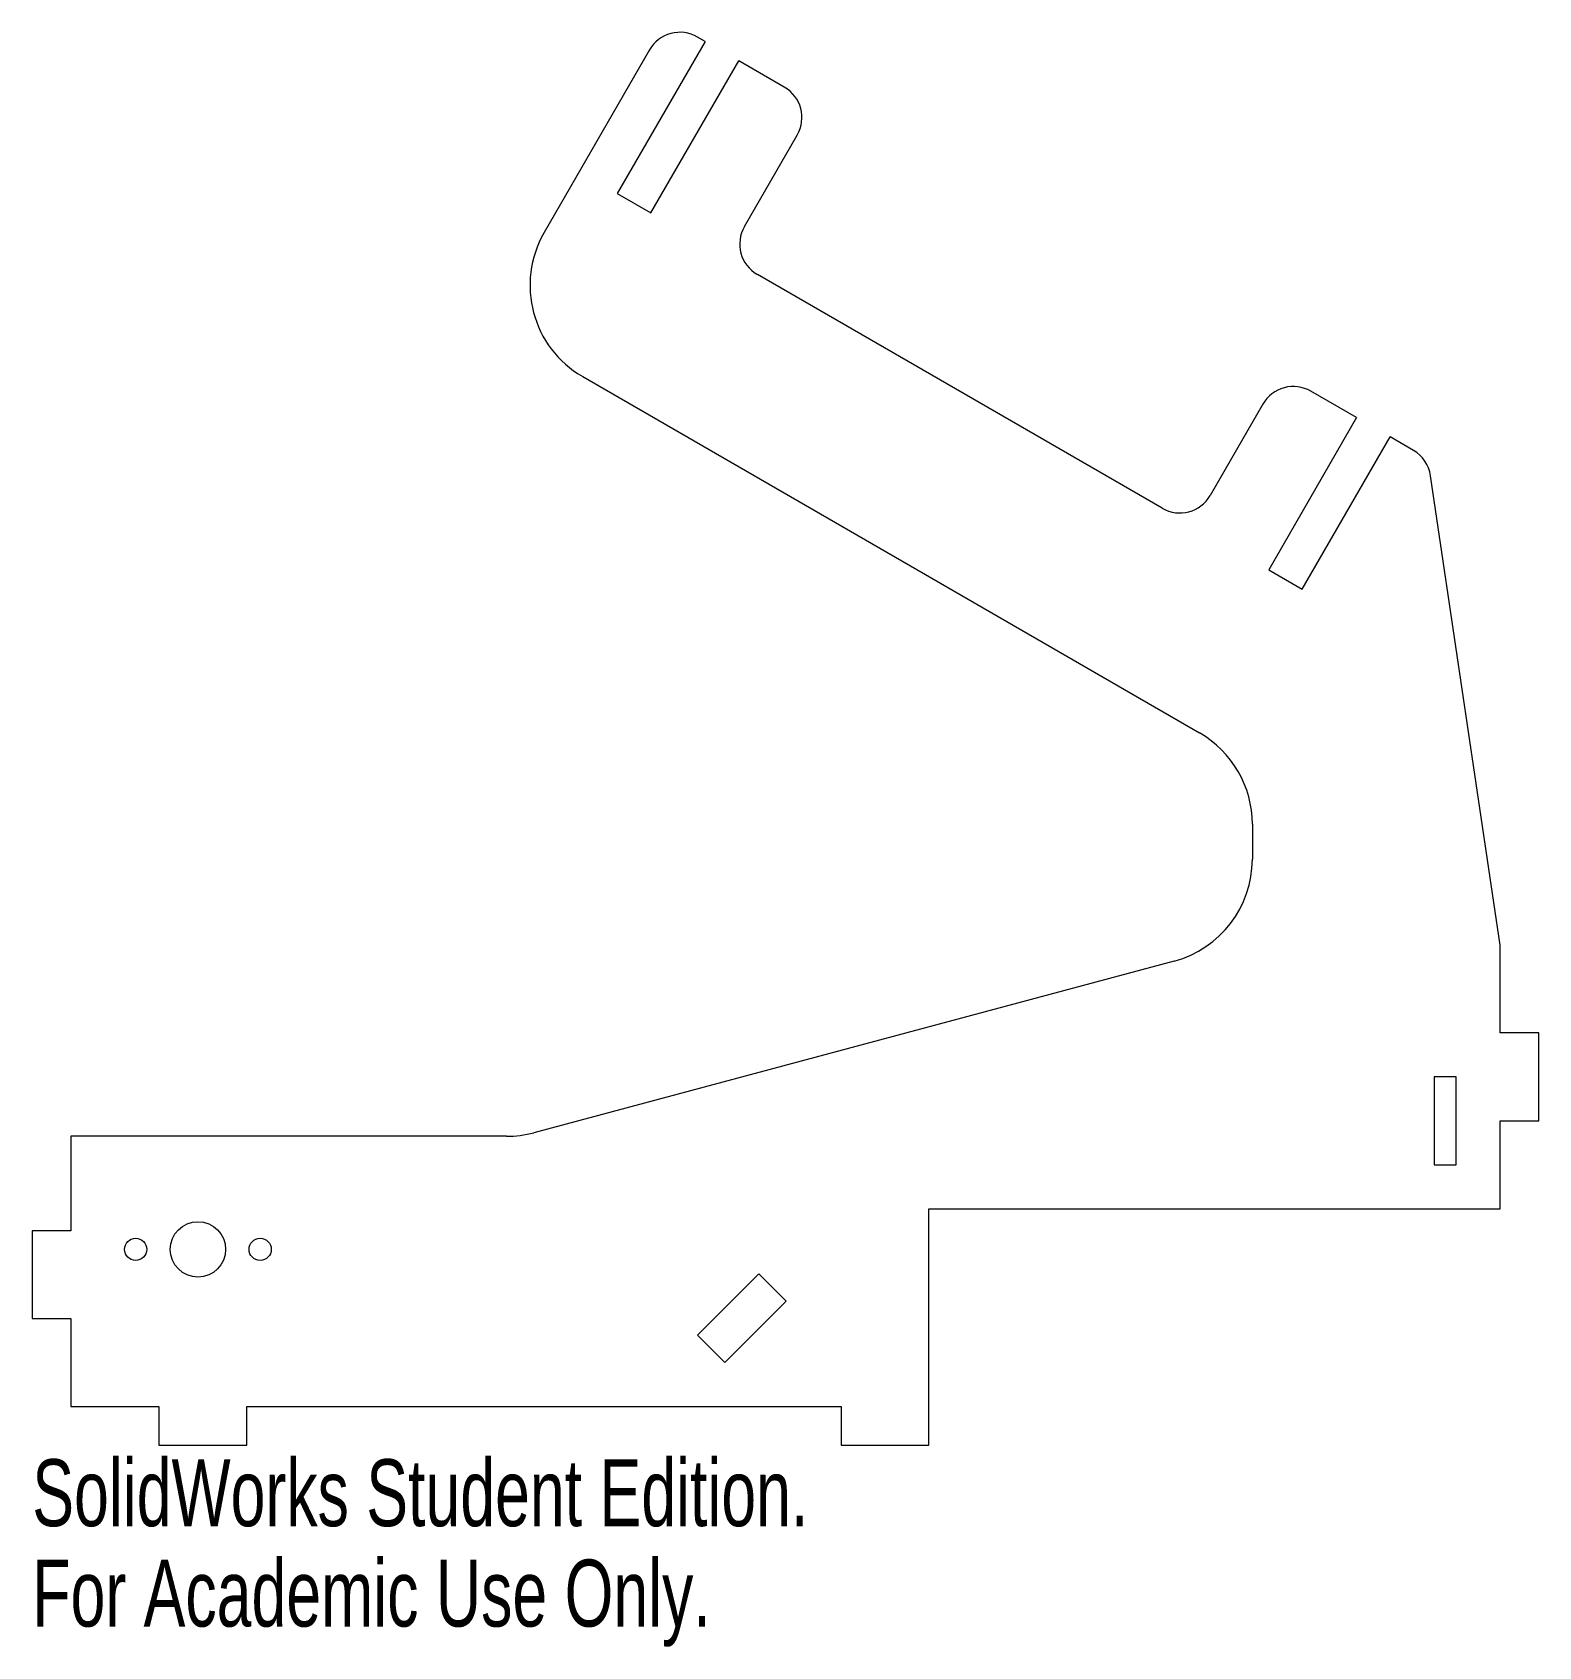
# Model space of a CAD drawing. Header units: inches. Extents: x -0.92 to 3.36, y 0.57 to 5.16.
import ezdxf

# ---------------------------------------------------------------- set-up
doc = ezdxf.new("R2010")
doc.units = ezdxf.units.IN
doc.header["$MEASUREMENT"] = 0
doc.styles.add('SLDTEXTSTYLE0', font='TXT', dxfattribs={"width": 0.7})

msp = doc.modelspace()

# ---------------------------------------------------------------- linework, layer by layer
at = {"color": 7, "linetype": 'Continuous', "lineweight": 15}
for p, q in [((0.9916, 5.1348), (0.97, 5.1473)), ((0.8334, 5.1107), (0.5334, 4.5911)), ((0.9916, 5.1348), (0.7416, 4.7018)), ((0.8369, 4.6468), (1.0869, 5.0798)), ((1.2168, 5.0048), (1.0869, 5.0798)), ((1.1034, 4.6084), (1.2534, 4.8682)), ((0.7416, 4.7018), (0.8369, 4.6468)), ((2.2918, 3.8068), (1.14, 4.4718)), ((0.6432, 4.1813), (2.3984, 3.1679)), ((2.8449, 4.0648), (2.715, 4.1398)), ((2.5784, 4.1032), (2.4284, 3.8434)), ((2.8449, 4.0648), (2.5949, 3.6318)), ((2.6902, 3.5768), (2.9402, 4.0098)), ((3.0066, 3.9715), (2.9402, 4.0098)), ((3.2531, 2.5643), (3.0555, 3.8995)), ((2.5949, 3.6318), (2.6902, 3.5768)), ((2.5484, 2.9081), (2.5484, 2.8088)), ((3.2531, 2.3143), (3.2531, 2.5643)), ((2.3261, 2.519), (0.504, 2.0307)), ((3.3631, 2.3143), (3.2531, 2.3143)), ((3.3631, 2.0643), (3.3631, 2.3143)), ((3.1281, 2.1893), (3.0656, 2.1893)), ((3.0656, 2.1893), (3.0656, 1.9393)), ((3.1281, 1.9393), (3.1281, 2.1893)), ((3.2531, 1.8143), (3.2531, 2.0643)), ((3.2531, 2.0643), (3.3631, 2.0643)), ((0.4263, 2.0205), (-0.8128, 2.0205)), ((-0.8128, 2.0205), (-0.8128, 1.7518)), ((3.0656, 1.9393), (3.1281, 1.9393)), ((1.6281, 1.1418), (1.6281, 1.8143)), ((1.6281, 1.8143), (3.2531, 1.8143)), ((-0.8128, 1.7518), (-0.9228, 1.7518)), ((-0.9228, 1.7518), (-0.9228, 1.5018)), ((1.1443, 1.6296), (0.9693, 1.4546)), ((1.2221, 1.5518), (1.1443, 1.6296)), ((1.0471, 1.3768), (1.2221, 1.5518)), ((-0.9228, 1.5018), (-0.8128, 1.5018)), ((-0.8128, 1.5018), (-0.8128, 1.2518)), ((0.9693, 1.4546), (1.0471, 1.3768)), ((-0.8128, 1.2518), (-0.5628, 1.2518)), ((-0.5628, 1.2518), (-0.5628, 1.1418)), ((-0.3128, 1.1418), (-0.3128, 1.2518)), ((-0.3128, 1.2518), (1.3781, 1.2518)), ((1.3781, 1.2518), (1.3781, 1.1418)), ((-0.5628, 1.1418), (-0.3128, 1.1418)), ((1.3781, 1.1418), (1.6281, 1.1418))]:
    msp.add_line(p, q, dxfattribs=at)
for centre, radius in [((-0.4516, 1.6987), 0.0787), ((-0.6288, 1.6987), 0.0315), ((-0.2745, 1.6987), 0.0315)]:
    msp.add_circle(centre, radius, dxfattribs=at)
for centre, radius, start, end in [((0.92, 5.0607), 0.1, 60, 150), ((1.1668, 4.9182), 0.1, 330, 60), ((1.19, 4.5584), 0.1, 150, 240), ((0.7932, 4.4411), 0.3, 150, 240), ((2.665, 4.0532), 0.1, 60, 150), ((2.9566, 3.8849), 0.1, 8.4177, 60), ((2.3418, 3.8934), 0.1, 240, 330), ((2.2484, 2.9081), 0.3, 0, 60), ((2.2484, 2.8088), 0.3, 285, 0), ((0.4263, 2.3205), 0.3, 270, 285)]:
    msp.add_arc(centre, radius, start, end, dxfattribs=at)

# ---------------------------------------------------------------- texts
at = {"color": 7, "linetype": 'Continuous', "char_height": 0.1903, "attachment_point": 1, "style": 'SLDTEXTSTYLE0'}
for s, insert in [('SolidWorks Student Edition.', (-0.9228, 1.1017)), ('For Academic Use Only.', (-0.9228, 0.8162))]:
    msp.add_mtext(s, dxfattribs=dict(at, insert=insert))

doc.saveas('drawing.dxf')
